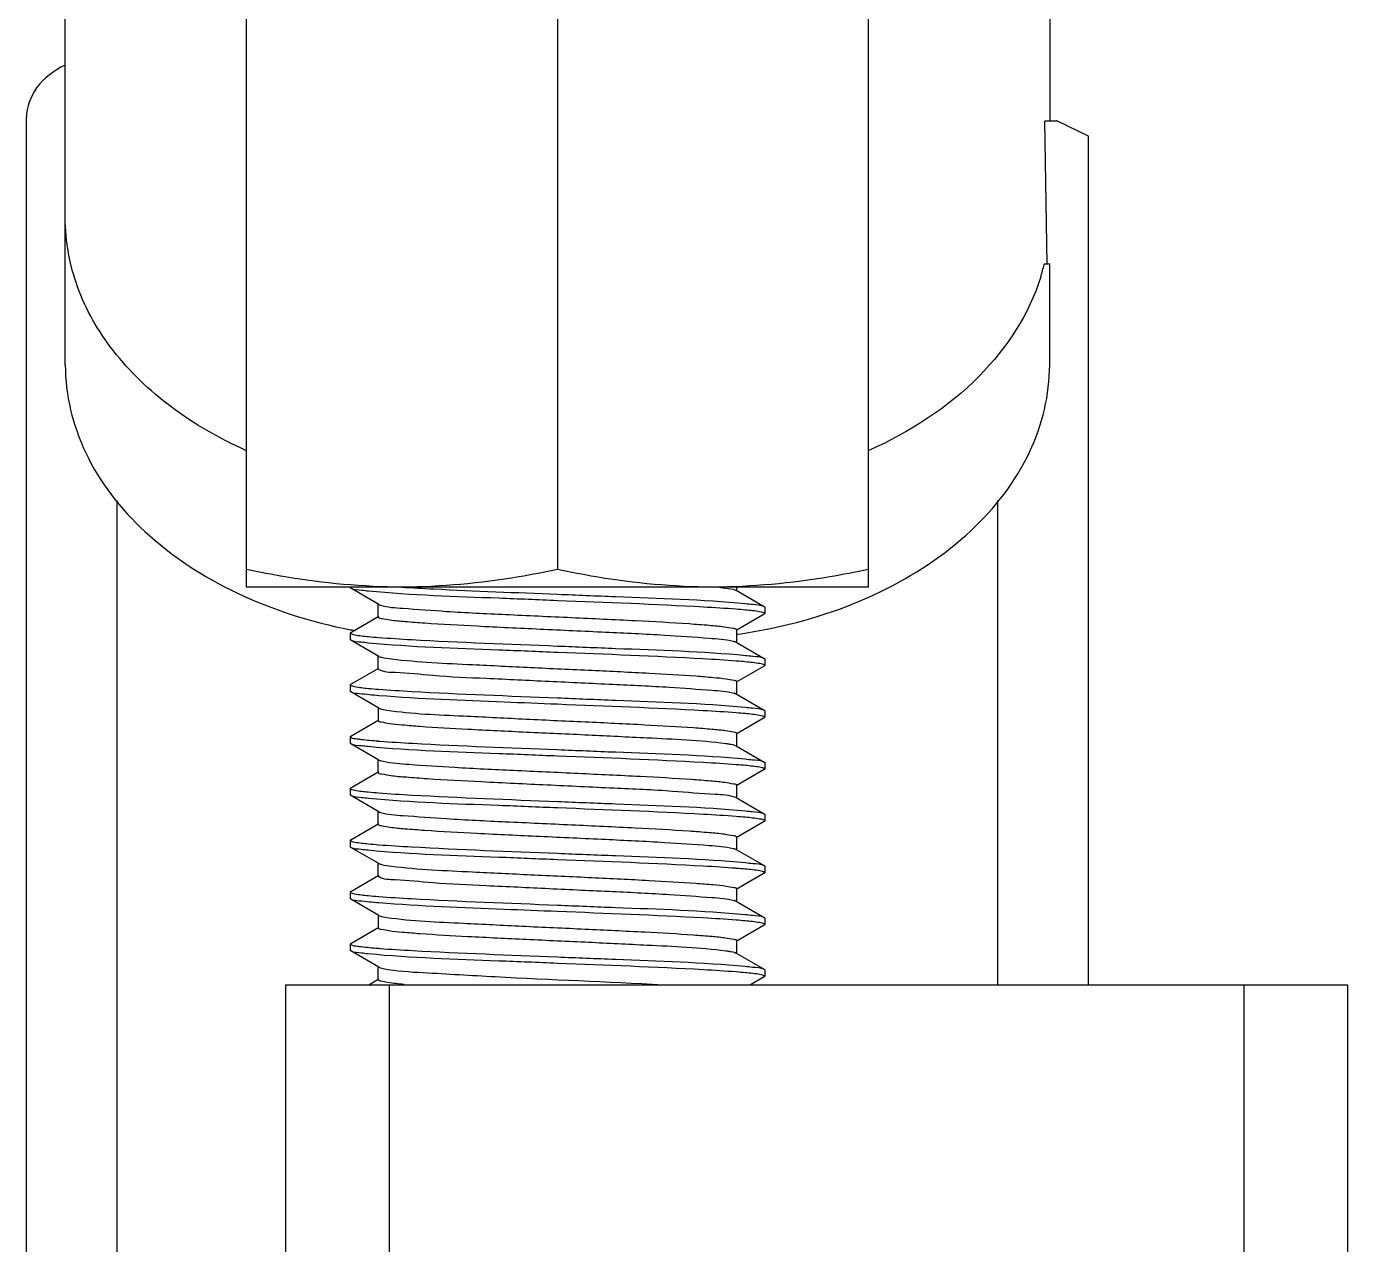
# Model space of a CAD drawing. Extents: x 27938 to 1507990, y 110129 to 923079.
# Drawn here: x 663778.7 to 664195.8, y 368703.7 to 369088.2 of the extents above; entities that cross this region are included whole.
import ezdxf

# ---------------------------------------------------------------- set-up
doc = ezdxf.new("R2010")
doc.units = 0
doc.header["$LTSCALE"] = 1000
doc.header["$MEASUREMENT"] = 0

msp = doc.modelspace()

# ---------------------------------------------------------------- linework, layer by layer
for p, q in [((663848.21, 368911.26), (663848.21, 369537.93)), ((664044.47, 368911.26), (664044.47, 369537.93)), ((663946.34, 369532.41), (663946.34, 368916.78)), ((663790.96, 369027.66), (663790.96, 369342.85)), ((664101.71, 369258.54), (664101.71, 369058.45)), ((663778.7, 366317.4), (663778.7, 369059.47)), ((664100.93, 369013.21), (664100.23, 369058.35)), ((664100.35, 369058.45), (664103.78, 369058.45)), ((664104.06, 369058.31), (664103.78, 369058.45)), ((664113.98, 369053.54), (664103.92, 369058.38)), ((664104.04, 369058.31), (664104.06, 369058.31)), ((664113.98, 368993.03), (664113.98, 369053.54)), ((663790.96, 368981.4), (663790.96, 369027.66)), ((664044.64, 369013.8), (664044.47, 369013.8)), ((664101.91, 369013.21), (664099.94, 369013.21)), ((664099.99, 369013.19), (664099.95, 369013.04)), ((664101.71, 368981.4), (664101.71, 369013.21)), ((664113.98, 368785.73), (664113.98, 368993.03)), ((663807.32, 366675.45), (663807.32, 368938.58)), ((664085.35, 368785.73), (664085.35, 368938.58)), ((664044.47, 368911.26), (663848.21, 368911.26)), ((663881.07, 368910.87), (663880.92, 368911.05)), ((663889.95, 368905.73), (663881.07, 368910.87)), ((664002.52, 368910.33), (664002.73, 368910.24)), ((664002.73, 368910.24), (664011.6, 368905.1)), ((664002.9, 368911.26), (664002.9, 368910.03)), ((663889.77, 368901.85), (663889.77, 368905.94)), ((663881.07, 368896.92), (663889.95, 368902.06)), ((664011.6, 368902.7), (664002.73, 368897.56)), ((664011.6, 368905.1), (664011.76, 368904.92)), ((664011.6, 368902.7), (664011.76, 368902.88)), ((664011.76, 368904.92), (664011.76, 368902.87)), ((663881.05, 368897.78), (663881.17, 368897.76)), ((663881.17, 368897.76), (663881.38, 368897.72)), ((663881.38, 368897.72), (663881.56, 368897.68)), ((664002.9, 368897.76), (664002.9, 368893.67)), ((664012.45, 368897.95), (664012.63, 368897.98)), ((663881.07, 368896.92), (663880.92, 368896.74)), ((663880.92, 368896.74), (663880.92, 368894.7)), ((663881.07, 368894.52), (663880.92, 368894.7)), ((663889.95, 368889.38), (663881.07, 368894.52)), ((664002.73, 368893.88), (664011.6, 368888.74)), ((664002.96, 368896.33), (664003.17, 368896.36)), ((663889.77, 368885.5), (663889.77, 368889.59)), ((663889.95, 368889.38), (663890.2, 368889.27)), ((664011.6, 368888.74), (664011.76, 368888.56)), ((663881.07, 368880.56), (663889.95, 368885.7)), ((664011.6, 368886.34), (664002.73, 368881.2)), ((664011.6, 368886.34), (664011.76, 368886.52)), ((664011.76, 368888.56), (664011.76, 368886.52)), ((663881.07, 368880.56), (663880.92, 368880.39)), ((663880.92, 368880.39), (663880.92, 368878.34)), ((664002.9, 368881.41), (664002.9, 368877.32)), ((663881.07, 368878.16), (663880.92, 368878.34)), ((663889.95, 368873.02), (663881.07, 368878.16)), ((664002.73, 368877.53), (664011.6, 368872.39)), ((663889.77, 368873.23), (663889.77, 368869.14)), ((664011.6, 368872.39), (664011.76, 368872.21)), ((664011.76, 368872.21), (664011.76, 368870.16)), ((663881.07, 368864.21), (663889.95, 368869.35)), ((664011.6, 368869.98), (664002.73, 368864.85)), ((664011.6, 368869.98), (664011.76, 368870.16)), ((663881.07, 368864.21), (663880.92, 368864.03)), ((663880.92, 368864.03), (663880.92, 368861.99)), ((664002.9, 368865.05), (664002.9, 368860.96)), ((663881.07, 368861.81), (663880.92, 368861.99)), ((663889.95, 368856.67), (663881.07, 368861.81)), ((664002.73, 368861.17), (664011.6, 368856.03)), ((663889.77, 368852.79), (663889.77, 368856.88)), ((664011.6, 368856.03), (664011.76, 368855.85)), ((664011.76, 368855.85), (664011.76, 368853.81)), ((663881.07, 368847.85), (663889.95, 368852.99)), ((664011.6, 368853.63), (664002.73, 368848.49)), ((664011.6, 368853.63), (664011.76, 368853.81)), ((663881.07, 368847.85), (663880.92, 368847.68)), ((663880.92, 368847.68), (663880.92, 368845.63)), ((664002.9, 368848.7), (664002.9, 368844.61)), ((663881.07, 368845.45), (663880.92, 368845.63)), ((663889.95, 368840.31), (663881.07, 368845.45)), ((664002.52, 368844.91), (664002.73, 368844.82)), ((664002.73, 368844.82), (664011.6, 368839.68)), ((663889.77, 368836.43), (663889.77, 368840.52)), ((664011.6, 368839.68), (664011.76, 368839.5)), ((664011.76, 368839.5), (664011.76, 368837.45)), ((663881.07, 368831.5), (663889.95, 368836.64)), ((664011.6, 368837.27), (664002.73, 368832.14)), ((664011.6, 368837.27), (664011.76, 368837.46)), ((663881.07, 368831.5), (663880.92, 368831.32)), ((663880.92, 368831.32), (663880.92, 368829.28)), ((664002.9, 368832.34), (664002.9, 368828.25)), ((663881.07, 368829.1), (663880.92, 368829.28)), ((663889.95, 368823.96), (663881.07, 368829.1)), ((664002.73, 368828.46), (664011.6, 368823.32)), ((663889.77, 368820.08), (663889.77, 368824.17)), ((663889.95, 368823.96), (663890.2, 368823.85)), ((664011.6, 368823.32), (664011.76, 368823.14)), ((664011.76, 368823.14), (664011.76, 368821.1)), ((663881.07, 368815.14), (663889.95, 368820.28)), ((664011.6, 368820.92), (664002.73, 368815.78)), ((664011.6, 368820.92), (664011.76, 368821.1)), ((663881.07, 368815.14), (663880.92, 368814.97)), ((663880.92, 368814.97), (663880.92, 368812.92)), ((664002.9, 368815.99), (664002.9, 368811.9)), ((663881.07, 368812.74), (663880.92, 368812.92)), ((663889.95, 368807.6), (663881.07, 368812.74)), ((664002.73, 368812.11), (664011.6, 368806.97)), ((663889.77, 368807.81), (663889.77, 368803.72)), ((664011.6, 368806.97), (664011.76, 368806.79)), ((664011.76, 368806.79), (664011.76, 368804.74)), ((663881.07, 368798.79), (663889.95, 368803.93)), ((664011.6, 368804.56), (664002.73, 368799.43)), ((664011.6, 368804.56), (664011.76, 368804.74)), ((663881.07, 368798.79), (663880.92, 368798.61)), ((663880.92, 368798.61), (663880.92, 368796.57)), ((664002.9, 368799.63), (664002.9, 368795.54)), ((663881.07, 368796.39), (663880.92, 368796.57)), ((663889.95, 368791.25), (663881.07, 368796.39)), ((664002.73, 368795.75), (664011.6, 368790.61)), ((663889.77, 368787.37), (663889.77, 368791.46)), ((664011.6, 368790.61), (664011.76, 368790.43)), ((664011.76, 368790.43), (664011.76, 368788.39)), ((663860.47, 368785.73), (664195.75, 368785.73)), ((663860.47, 368785.73), (663860.47, 366070.82)), ((663886.77, 368785.73), (663889.95, 368787.57)), ((663893.18, 368785.73), (663893.18, 366070.82)), ((664011.6, 368788.21), (664007.32, 368785.73)), ((664011.6, 368788.21), (664011.76, 368788.39)), ((664163.04, 368785.73), (664163.04, 366070.82)), ((664195.75, 368785.73), (664195.75, 366070.82))]:
    msp.add_line(p, q)
for centre, radius, start, end in [((664037.08, 369028.26), 64.69, 342.8989, 346.3913), ((663985.41, 368799.12), 112.7, 83.6689, 84.2232), ((663988.46, 368720.4), 184.41, 84.6378, 85.5439), ((663912.58, 369059.68), 164.94, 259.1592, 259.4672), ((663979.83, 369061.08), 166.36, 278.0643, 281.3093), ((663903.59, 369071.83), 177, 264.5118, 265.5533), ((663988.3, 368702.15), 186.31, 84.669, 85.543), ((663903.49, 369054.34), 175.86, 264.491, 265.556), ((664000.45, 368871.74), 6.24, 73.8589, 74.9069), ((663988.22, 368684.75), 187.36, 84.6853, 85.5419), ((663909.52, 369112.03), 250.15, 265.4503, 265.5766), ((663988.44, 368671.03), 184.71, 84.6443, 85.543), ((663903.51, 369021.85), 176.08, 264.4922, 265.5586), ((663988.46, 368654.98), 184.41, 84.6378, 85.5439), ((663903.59, 369006.41), 177, 264.5118, 265.5533), ((663988.3, 368636.73), 186.31, 84.669, 85.543), ((663903.49, 368988.92), 175.86, 264.491, 265.556), ((664000.45, 368806.32), 6.24, 73.8589, 74.9069), ((663988.22, 368619.33), 187.36, 84.6853, 85.5419), ((663909.52, 369046.61), 250.15, 265.4503, 265.5766), ((663988.44, 368605.61), 184.71, 84.6443, 85.543)]:
    msp.add_arc(centre, radius, start, end)
for points, knots in [([(663790.88, 369076.03), (663787.44, 369074.33), (663781.44, 369069.95), (663778.7, 369062.76), (663778.7, 369059.47)], [0, 0, 0, 0, 0.538137, 1, 1, 1, 1]), ([(664100.23, 369058.35), (664100.24, 369058.36), (664100.27, 369058.41), (664100.31, 369058.45), (664100.35, 369058.45)], [0, 0, 0, 0, 0.336031, 1, 1, 1, 1]), ([(663848.01, 368954.38), (663839.65, 368958.12), (663824.25, 368966.93), (663805.68, 368984.56), (663793.76, 369005.19), (663790.96, 369020.35), (663790.96, 369027.66)], [0, 0, 0, 0, 0.28083, 0.538855, 0.77586, 1, 1, 1, 1]), ([(664098.91, 369009.23), (664095.31, 368997.52), (664080.2, 368974.54), (664057.48, 368960.12), (664044.66, 368954.38)], [0, 0, 0, 0, 0.466075, 1, 1, 1, 1]), ([(663790.96, 368981.4), (663790.96, 368971.91), (663795.86, 368951.86), (663815.76, 368926.62), (663845.23, 368907.59), (663868.62, 368900.2), (663881.05, 368897.78)], [0, 0, 0, 0, 0.215322, 0.450095, 0.712861, 1, 1, 1, 1]), ([(664012.63, 368897.98), (664024.94, 368900.46), (664048.1, 368907.92), (664077.23, 368926.94), (664096.88, 368952.07), (664101.71, 368971.98), (664101.71, 368981.4)], [0, 0, 0, 0, 0.287034, 0.549657, 0.784456, 1, 1, 1, 1]), ([(663897.27, 368911.26), (663884.93, 368911.26), (663868.43, 368912.84), (663852.25, 368915.93), (663848.21, 368916.78)], [0, 0, 0, 0, 0.749211, 1, 1, 1, 1]), ([(663946.34, 368916.78), (663942.29, 368915.93), (663926.12, 368912.84), (663909.61, 368911.26), (663897.27, 368911.26)], [0, 0, 0, 0, 0.250789, 1, 1, 1, 1]), ([(663995.4, 368911.26), (663983.06, 368911.26), (663966.56, 368912.84), (663950.38, 368915.93), (663946.34, 368916.78)], [0, 0, 0, 0, 0.749211, 1, 1, 1, 1]), ([(664044.47, 368916.78), (664040.42, 368915.93), (664024.25, 368912.84), (664007.74, 368911.26), (663995.4, 368911.26)], [0, 0, 0, 0, 0.250789, 1, 1, 1, 1]), ([(663886.66, 368909.95), (663885.95, 368910.02), (663884.1, 368910.28), (663882.09, 368910.28), (663881.07, 368910.87)], [0, 0, 0, 0, 0.378132, 1, 1, 1, 1]), ([(663946.34, 368906.96), (663940.16, 368907.21), (663920.26, 368908.06), (663900.33, 368908.62), (663886.66, 368909.95)], [0, 0, 0, 0, 0.310323, 1, 1, 1, 1]), ([(663897.13, 368911.22), (663900.54, 368911.02), (663916.93, 368910.15), (663933.34, 368909.52), (663946.34, 368909.01)], [0, 0, 0, 0, 0.207728, 1, 1, 1, 1]), ([(663997.83, 368911.14), (663998.39, 368911.08), (663999.95, 368910.87), (664001.56, 368910.71), (664002.52, 368910.33)], [0, 0, 0, 0, 0.350941, 1, 1, 1, 1]), ([(663889.95, 368905.73), (663890.02, 368905.69), (663890.19, 368905.62), (663890.36, 368905.56), (663890.46, 368905.53)], [0, 0, 0, 0, 0.429478, 1, 1, 1, 1]), ([(663890.46, 368905.53), (663892.74, 368904.86), (663899.78, 368904.45), (663912.88, 368903.4), (663930.66, 368902.59), (663950.57, 368901.66), (663969.85, 368900.75), (663984.47, 368899.99), (663993.63, 368899.27), (663998.62, 368898.88), (664000.98, 368898.35), (664002.9, 368898.13), (664002.9, 368897.76)], [0, 0, 0, 0, 0.063162, 0.185571, 0.350627, 0.535705, 0.715395, 0.865028, 0.921933, 0.964141, 0.990304, 1, 1, 1, 1]), ([(663946.34, 368909.01), (663952.45, 368908.76), (663972.23, 368907.92), (663992.05, 368907.34), (664005.68, 368906.05)], [0, 0, 0, 0, 0.308852, 1, 1, 1, 1]), ([(664002.79, 368904.25), (663999.33, 368904.53), (663980.52, 368905.66), (663961.69, 368906.35), (663946.34, 368906.96)], [0, 0, 0, 0, 0.18453, 1, 1, 1, 1]), ([(664005.68, 368906.05), (664006.44, 368905.98), (664008.39, 368905.7), (664010.53, 368905.72), (664011.6, 368905.1)], [0, 0, 0, 0, 0.37931, 1, 1, 1, 1]), ([(663889.77, 368901.85), (663889.77, 368901.5), (663891.65, 368901.27), (663893.94, 368900.75), (663898.82, 368900.36), (663907.78, 368899.65), (663922.11, 368898.9), (663941.09, 368898), (663960.83, 368897.09), (663978.62, 368896.26), (663992.04, 368895.29), (663999.34, 368894.78), (664001.84, 368894.18)], [0, 0, 0, 0, 0.00951, 0.035123, 0.076469, 0.132247, 0.279239, 0.456494, 0.640275, 0.805971, 0.931424, 1, 1, 1, 1]), ([(664011.02, 368903.27), (664010.73, 368903.34), (664008.98, 368903.69), (664007.19, 368903.86), (664005.7, 368904)], [0, 0, 0, 0, 0.163145, 1, 1, 1, 1]), ([(664011.76, 368902.88), (664011.75, 368902.97), (664011.45, 368903.15), (664011.21, 368903.22), (664011.02, 368903.27)], [0, 0, 0, 0, 0.315061, 1, 1, 1, 1]), ([(663880.92, 368896.74), (663880.92, 368896.66), (663881.17, 368896.49), (663881.38, 368896.43), (663881.54, 368896.38)], [0, 0, 0, 0, 0.322005, 1, 1, 1, 1]), ([(663886.61, 368893.6), (663885.9, 368893.67), (663884.08, 368893.93), (663882.08, 368893.93), (663881.07, 368894.52)], [0, 0, 0, 0, 0.377931, 1, 1, 1, 1]), ([(663881.54, 368896.38), (663881.81, 368896.3), (663883.5, 368895.95), (663885.22, 368895.78), (663886.66, 368895.64)], [0, 0, 0, 0, 0.159397, 1, 1, 1, 1]), ([(663946.34, 368890.61), (663940.15, 368890.85), (663920.24, 368891.71), (663900.29, 368892.27), (663886.61, 368893.6)], [0, 0, 0, 0, 0.310595, 1, 1, 1, 1]), ([(663889.86, 368895.36), (663893.33, 368895.09), (663912.14, 368893.95), (663930.98, 368893.26), (663946.34, 368892.65)], [0, 0, 0, 0, 0.184455, 1, 1, 1, 1]), ([(664001.84, 368894.18), (664002.02, 368894.14), (664002.32, 368894.06), (664002.62, 368893.94), (664002.72, 368893.88)], [0, 0, 0, 0, 0.59312, 1, 1, 1, 1]), ([(663890.2, 368889.27), (663890.39, 368889.19), (663891.63, 368888.86), (663892.9, 368888.71), (663893.97, 368888.58)], [0, 0, 0, 0, 0.158312, 1, 1, 1, 1]), ([(663946.34, 368892.65), (663952.45, 368892.41), (663972.24, 368891.56), (663992.07, 368890.98), (664005.7, 368889.69)], [0, 0, 0, 0, 0.308927, 1, 1, 1, 1]), ([(664002.78, 368887.9), (663999.32, 368888.17), (663980.51, 368889.31), (663961.69, 368890), (663946.34, 368890.61)], [0, 0, 0, 0, 0.184554, 1, 1, 1, 1]), ([(664005.7, 368889.69), (664006.45, 368889.62), (664008.4, 368889.35), (664010.53, 368889.36), (664011.6, 368888.74)], [0, 0, 0, 0, 0.379296, 1, 1, 1, 1]), ([(663889.77, 368885.5), (663889.77, 368885.46), (663889.82, 368885.37), (663889.89, 368885.32), (663889.94, 368885.29)], [0, 0, 0, 0, 0.402304, 1, 1, 1, 1]), ([(663889.94, 368885.29), (663891.45, 368884.4), (663897.51, 368884.44), (663908.54, 368883.07), (663924.87, 368882.47), (663943.79, 368881.51), (663963.09, 368880.63), (663980.23, 368879.82), (663992.94, 368878.84), (663999.8, 368878.38), (664002.07, 368877.77)], [0, 0, 0, 0, 0.046973, 0.152409, 0.303029, 0.479455, 0.658932, 0.818305, 0.937036, 1, 1, 1, 1]), ([(663893.97, 368888.58), (663902.44, 368887.55), (663917.11, 368886.93), (663938.19, 368885.85), (663956.82, 368885.03), (663974.17, 368884.17), (663987.03, 368883.46), (663994.98, 368882.8), (663999.24, 368882.43), (664001.28, 368881.97), (664002.9, 368881.72), (664002.9, 368881.41)], [0, 0, 0, 0, 0.234088, 0.402448, 0.579889, 0.745639, 0.880314, 0.930897, 0.968237, 0.991317, 1, 1, 1, 1]), ([(664011.08, 368886.89), (664010.8, 368886.97), (664008.99, 368887.34), (664007.15, 368887.51), (664005.61, 368887.66)], [0, 0, 0, 0, 0.159617, 1, 1, 1, 1]), ([(664011.76, 368886.52), (664011.76, 368886.6), (664011.48, 368886.78), (664011.25, 368886.85), (664011.08, 368886.89)], [0, 0, 0, 0, 0.317967, 1, 1, 1, 1]), ([(663880.92, 368880.39), (663880.92, 368880.31), (663881.15, 368880.14), (663881.35, 368880.08), (663881.5, 368880.04)], [0, 0, 0, 0, 0.324871, 1, 1, 1, 1]), ([(663889.95, 368876.96), (663887.91, 368877.12), (663885.02, 368877.52), (663881.89, 368877.69), (663881.07, 368878.16)], [0, 0, 0, 0, 0.683734, 1, 1, 1, 1]), ([(663881.5, 368880.04), (663881.76, 368879.96), (663883.45, 368879.6), (663885.17, 368879.43), (663886.61, 368879.29)], [0, 0, 0, 0, 0.157623, 1, 1, 1, 1]), ([(663889.86, 368879.01), (663893.33, 368878.74), (663912.14, 368877.6), (663930.98, 368876.91), (663946.34, 368876.3)], [0, 0, 0, 0, 0.184436, 1, 1, 1, 1]), ([(663946.34, 368874.25), (663940.74, 368874.48), (663921.94, 368875.25), (663903.12, 368875.92), (663889.95, 368876.96)], [0, 0, 0, 0, 0.297863, 1, 1, 1, 1]), ([(663946.34, 368876.3), (663952.44, 368876.05), (663972.2, 368875.21), (663992, 368874.63), (664005.61, 368873.35)], [0, 0, 0, 0, 0.308576, 1, 1, 1, 1]), ([(664002.18, 368877.73), (664002.29, 368877.7), (664002.47, 368877.65), (664002.65, 368877.57), (664002.72, 368877.53)], [0, 0, 0, 0, 0.572041, 1, 1, 1, 1]), ([(663889.95, 368873.02), (663890.06, 368872.96), (663890.88, 368872.66), (663891.74, 368872.53), (663892.47, 368872.42)], [0, 0, 0, 0, 0.147905, 1, 1, 1, 1]), ([(663892.47, 368872.42), (663900.46, 368871.22), (663914.76, 368870.74), (663935.62, 368869.6), (663954.73, 368868.77), (663972.74, 368867.89), (663986.19, 368867.16), (663994.54, 368866.49), (663999.04, 368866.11), (664001.18, 368865.62), (664002.91, 368865.39), (664002.9, 368865.05)], [0, 0, 0, 0, 0.218787, 0.386207, 0.566108, 0.736243, 0.875583, 0.928118, 0.966979, 0.991, 1, 1, 1, 1]), ([(664002.78, 368871.54), (663999.31, 368871.82), (663980.51, 368872.95), (663961.68, 368873.64), (663946.34, 368874.25)], [0, 0, 0, 0, 0.184575, 1, 1, 1, 1]), ([(664005.61, 368873.35), (664006.38, 368873.27), (664008.35, 368873), (664010.52, 368873.02), (664011.6, 368872.39)], [0, 0, 0, 0, 0.37952, 1, 1, 1, 1]), ([(663889.77, 368869.14), (663889.77, 368868.82), (663891.44, 368868.58), (663893.53, 368868.11), (663897.92, 368867.73), (663906.06, 368867.06), (663919.22, 368866.34), (663936.9, 368865.47), (663955.77, 368864.65), (663976.76, 368863.54), (663991.25, 368862.98), (663999.49, 368861.87)], [0, 0, 0, 0, 0.00884, 0.032379, 0.070466, 0.122006, 0.258971, 0.426878, 0.605536, 0.773444, 1, 1, 1, 1]), ([(664011, 368870.56), (664010.71, 368870.64), (664008.92, 368870.99), (664007.09, 368871.16), (664005.57, 368871.3)], [0, 0, 0, 0, 0.163234, 1, 1, 1, 1]), ([(664011.76, 368870.16), (664011.75, 368870.26), (664011.44, 368870.45), (664011.19, 368870.51), (664011, 368870.56)], [0, 0, 0, 0, 0.313847, 1, 1, 1, 1]), ([(663880.92, 368864.03), (663880.92, 368863.96), (663881.67, 368863.41), (663882.43, 368863.46), (663883.14, 368863.35)], [0, 0, 0, 0, 0.093121, 1, 1, 1, 1]), ([(663886.61, 368860.89), (663885.91, 368860.96), (663884.08, 368861.22), (663882.08, 368861.22), (663881.07, 368861.81)], [0, 0, 0, 0, 0.377935, 1, 1, 1, 1]), ([(663883.14, 368863.35), (663883.55, 368863.29), (663885.72, 368863), (663887.91, 368862.81), (663889.67, 368862.67)], [0, 0, 0, 0, 0.190828, 1, 1, 1, 1]), ([(663946.34, 368857.9), (663940.15, 368858.14), (663920.24, 368859), (663900.29, 368859.56), (663886.61, 368860.89)], [0, 0, 0, 0, 0.310578, 1, 1, 1, 1]), ([(663890.22, 368862.63), (663893.7, 368862.36), (663912.39, 368861.23), (663931.1, 368860.55), (663946.34, 368859.94)], [0, 0, 0, 0, 0.18595, 1, 1, 1, 1]), ([(663946.34, 368859.94), (663952.43, 368859.7), (663972.18, 368858.86), (663991.96, 368858.27), (664005.57, 368856.99)], [0, 0, 0, 0, 0.308379, 1, 1, 1, 1]), ([(663999.49, 368861.87), (663999.89, 368861.82), (664000.97, 368861.64), (664002.11, 368861.52), (664002.73, 368861.17)], [0, 0, 0, 0, 0.360643, 1, 1, 1, 1]), ([(663889.95, 368856.67), (663890.11, 368856.58), (663890.56, 368856.43), (663891.01, 368856.33), (663891.29, 368856.27)], [0, 0, 0, 0, 0.388593, 1, 1, 1, 1]), ([(663891.29, 368856.27), (663894, 368855.73), (663901.57, 368855.16), (663915.29, 368854.24), (663933.09, 368853.4), (663952.63, 368852.5), (663971.29, 368851.61), (663985.33, 368850.87), (663994.09, 368850.17), (663998.84, 368849.78), (664001.08, 368849.28), (664002.9, 368849.05), (664002.9, 368848.7)], [0, 0, 0, 0, 0.074051, 0.202548, 0.368862, 0.551322, 0.726125, 0.870472, 0.925123, 0.96561, 0.990669, 1, 1, 1, 1]), ([(664002.79, 368855.19), (663999.33, 368855.46), (663980.52, 368856.6), (663961.69, 368857.29), (663946.34, 368857.9)], [0, 0, 0, 0, 0.184524, 1, 1, 1, 1]), ([(664005.57, 368856.99), (664006.34, 368856.92), (664008.33, 368856.64), (664010.51, 368856.67), (664011.6, 368856.03)], [0, 0, 0, 0, 0.379704, 1, 1, 1, 1]), ([(663889.77, 368852.79), (663889.77, 368852.41), (663891.75, 368852.2), (663894.16, 368851.65), (663899.28, 368851.26), (663908.66, 368850.53), (663923.59, 368849.76), (663943.2, 368848.85), (663963.28, 368847.88), (663981.04, 368847.14), (663993.71, 368845.93), (664000.52, 368845.71), (664002.52, 368844.91)], [0, 0, 0, 0, 0.009911, 0.036684, 0.079861, 0.138026, 0.290611, 0.473012, 0.659513, 0.823824, 0.942824, 1, 1, 1, 1]), ([(664011.1, 368854.18), (664010.82, 368854.26), (664009.03, 368854.62), (664007.21, 368854.8), (664005.68, 368854.94)], [0, 0, 0, 0, 0.159226, 1, 1, 1, 1]), ([(664011.76, 368853.81), (664011.76, 368853.89), (664011.49, 368854.07), (664011.27, 368854.13), (664011.1, 368854.18)], [0, 0, 0, 0, 0.318631, 1, 1, 1, 1]), ([(663880.92, 368847.68), (663880.92, 368847.6), (663881.16, 368847.42), (663881.37, 368847.36), (663881.53, 368847.32)], [0, 0, 0, 0, 0.322656, 1, 1, 1, 1]), ([(663881.53, 368847.32), (663881.79, 368847.24), (663883.47, 368846.89), (663885.18, 368846.72), (663886.61, 368846.58)], [0, 0, 0, 0, 0.159145, 1, 1, 1, 1]), ([(663886.66, 368844.53), (663885.95, 368844.6), (663884.1, 368844.86), (663882.09, 368844.86), (663881.07, 368845.45)], [0, 0, 0, 0, 0.378132, 1, 1, 1, 1]), ([(663946.34, 368841.54), (663940.16, 368841.79), (663920.26, 368842.64), (663900.33, 368843.2), (663886.66, 368844.53)], [0, 0, 0, 0, 0.310323, 1, 1, 1, 1]), ([(663889.88, 368846.3), (663893.34, 368846.02), (663912.15, 368844.89), (663930.98, 368844.2), (663946.34, 368843.59)], [0, 0, 0, 0, 0.184477, 1, 1, 1, 1]), ([(663946.34, 368843.59), (663952.45, 368843.34), (663972.23, 368842.5), (663992.05, 368841.92), (664005.68, 368840.63)], [0, 0, 0, 0, 0.308852, 1, 1, 1, 1]), ([(663889.95, 368840.31), (663890.02, 368840.27), (663890.19, 368840.2), (663890.36, 368840.14), (663890.46, 368840.11)], [0, 0, 0, 0, 0.429478, 1, 1, 1, 1]), ([(663890.46, 368840.11), (663892.74, 368839.44), (663899.78, 368839.03), (663912.88, 368837.98), (663930.66, 368837.17), (663950.57, 368836.24), (663969.85, 368835.33), (663984.47, 368834.57), (663993.63, 368833.85), (663998.62, 368833.46), (664000.98, 368832.93), (664002.9, 368832.71), (664002.9, 368832.34)], [0, 0, 0, 0, 0.063162, 0.185571, 0.350627, 0.535705, 0.715395, 0.865028, 0.921933, 0.964141, 0.990304, 1, 1, 1, 1]), ([(664002.79, 368838.83), (663999.33, 368839.11), (663980.52, 368840.24), (663961.69, 368840.93), (663946.34, 368841.54)], [0, 0, 0, 0, 0.18453, 1, 1, 1, 1]), ([(664005.68, 368840.63), (664006.44, 368840.56), (664008.39, 368840.28), (664010.53, 368840.3), (664011.6, 368839.68)], [0, 0, 0, 0, 0.37931, 1, 1, 1, 1]), ([(664011.02, 368837.85), (664010.73, 368837.92), (664008.98, 368838.27), (664007.19, 368838.44), (664005.7, 368838.58)], [0, 0, 0, 0, 0.163145, 1, 1, 1, 1]), ([(663889.77, 368836.43), (663889.77, 368836.08), (663891.65, 368835.85), (663893.94, 368835.33), (663898.82, 368834.94), (663907.78, 368834.23), (663922.11, 368833.48), (663941.09, 368832.58), (663960.83, 368831.67), (663978.62, 368830.84), (663992.04, 368829.87), (663999.34, 368829.36), (664001.84, 368828.76)], [0, 0, 0, 0, 0.00951, 0.035123, 0.076469, 0.132247, 0.279239, 0.456494, 0.640275, 0.805971, 0.931424, 1, 1, 1, 1]), ([(664011.76, 368837.46), (664011.75, 368837.55), (664011.45, 368837.73), (664011.21, 368837.8), (664011.02, 368837.85)], [0, 0, 0, 0, 0.315061, 1, 1, 1, 1]), ([(663880.92, 368831.32), (663880.92, 368831.24), (663881.17, 368831.07), (663881.38, 368831.01), (663881.54, 368830.96)], [0, 0, 0, 0, 0.322005, 1, 1, 1, 1]), ([(663881.54, 368830.96), (663881.81, 368830.88), (663883.5, 368830.53), (663885.22, 368830.36), (663886.66, 368830.22)], [0, 0, 0, 0, 0.159397, 1, 1, 1, 1]), ([(663886.61, 368828.18), (663885.9, 368828.25), (663884.08, 368828.51), (663882.08, 368828.51), (663881.07, 368829.1)], [0, 0, 0, 0, 0.377931, 1, 1, 1, 1]), ([(663946.34, 368825.19), (663940.15, 368825.43), (663920.24, 368826.29), (663900.29, 368826.85), (663886.61, 368828.18)], [0, 0, 0, 0, 0.310595, 1, 1, 1, 1]), ([(663889.86, 368829.94), (663893.33, 368829.67), (663912.14, 368828.53), (663930.98, 368827.84), (663946.34, 368827.23)], [0, 0, 0, 0, 0.184455, 1, 1, 1, 1]), ([(663946.34, 368827.23), (663952.45, 368826.99), (663972.24, 368826.14), (663992.07, 368825.56), (664005.7, 368824.27)], [0, 0, 0, 0, 0.308927, 1, 1, 1, 1]), ([(664001.84, 368828.76), (664002.02, 368828.72), (664002.32, 368828.64), (664002.62, 368828.52), (664002.72, 368828.46)], [0, 0, 0, 0, 0.59312, 1, 1, 1, 1]), ([(663890.2, 368823.85), (663890.39, 368823.77), (663891.63, 368823.44), (663892.9, 368823.29), (663893.97, 368823.16)], [0, 0, 0, 0, 0.158312, 1, 1, 1, 1]), ([(663893.97, 368823.16), (663902.44, 368822.13), (663917.11, 368821.51), (663938.19, 368820.43), (663956.82, 368819.61), (663974.17, 368818.75), (663987.03, 368818.04), (663994.98, 368817.38), (663999.24, 368817.01), (664001.28, 368816.55), (664002.9, 368816.3), (664002.9, 368815.99)], [0, 0, 0, 0, 0.234088, 0.402448, 0.579889, 0.745639, 0.880314, 0.930897, 0.968237, 0.991317, 1, 1, 1, 1]), ([(664002.78, 368822.48), (663999.32, 368822.75), (663980.51, 368823.89), (663961.69, 368824.58), (663946.34, 368825.19)], [0, 0, 0, 0, 0.184554, 1, 1, 1, 1]), ([(664011.08, 368821.47), (664010.8, 368821.55), (664008.99, 368821.92), (664007.15, 368822.09), (664005.61, 368822.24)], [0, 0, 0, 0, 0.159617, 1, 1, 1, 1]), ([(664005.7, 368824.27), (664006.45, 368824.2), (664008.4, 368823.93), (664010.53, 368823.94), (664011.6, 368823.32)], [0, 0, 0, 0, 0.379296, 1, 1, 1, 1]), ([(663889.77, 368820.08), (663889.77, 368820.04), (663889.82, 368819.95), (663889.89, 368819.9), (663889.94, 368819.87)], [0, 0, 0, 0, 0.402304, 1, 1, 1, 1]), ([(663889.94, 368819.87), (663891.45, 368818.98), (663897.51, 368819.02), (663908.54, 368817.65), (663924.87, 368817.05), (663943.79, 368816.09), (663963.09, 368815.21), (663980.23, 368814.4), (663992.94, 368813.42), (663999.8, 368812.96), (664002.07, 368812.35)], [0, 0, 0, 0, 0.046973, 0.152409, 0.303029, 0.479455, 0.658932, 0.818305, 0.937036, 1, 1, 1, 1]), ([(664011.76, 368821.1), (664011.76, 368821.18), (664011.48, 368821.36), (664011.25, 368821.43), (664011.08, 368821.47)], [0, 0, 0, 0, 0.317967, 1, 1, 1, 1]), ([(663880.92, 368814.97), (663880.92, 368814.89), (663881.15, 368814.72), (663881.35, 368814.66), (663881.5, 368814.62)], [0, 0, 0, 0, 0.324871, 1, 1, 1, 1]), ([(663881.5, 368814.62), (663881.76, 368814.54), (663883.45, 368814.18), (663885.17, 368814.01), (663886.61, 368813.87)], [0, 0, 0, 0, 0.157623, 1, 1, 1, 1]), ([(663889.86, 368813.59), (663893.33, 368813.32), (663912.14, 368812.18), (663930.98, 368811.49), (663946.34, 368810.88)], [0, 0, 0, 0, 0.184436, 1, 1, 1, 1]), ([(663889.95, 368811.54), (663887.91, 368811.7), (663885.02, 368812.1), (663881.89, 368812.27), (663881.07, 368812.74)], [0, 0, 0, 0, 0.683734, 1, 1, 1, 1]), ([(663946.34, 368808.83), (663940.74, 368809.06), (663921.94, 368809.83), (663903.12, 368810.5), (663889.95, 368811.54)], [0, 0, 0, 0, 0.297863, 1, 1, 1, 1]), ([(663946.34, 368810.88), (663952.44, 368810.63), (663972.2, 368809.79), (663992, 368809.21), (664005.61, 368807.93)], [0, 0, 0, 0, 0.308576, 1, 1, 1, 1]), ([(664002.18, 368812.31), (664002.29, 368812.28), (664002.47, 368812.22), (664002.65, 368812.15), (664002.72, 368812.11)], [0, 0, 0, 0, 0.572041, 1, 1, 1, 1]), ([(663889.95, 368807.6), (663890.06, 368807.54), (663890.88, 368807.23), (663891.74, 368807.11), (663892.47, 368807)], [0, 0, 0, 0, 0.147905, 1, 1, 1, 1]), ([(663892.47, 368807), (663900.46, 368805.8), (663914.76, 368805.32), (663935.62, 368804.18), (663954.73, 368803.35), (663972.74, 368802.47), (663986.19, 368801.74), (663994.54, 368801.07), (663999.04, 368800.68), (664001.18, 368800.2), (664002.91, 368799.97), (664002.9, 368799.63)], [0, 0, 0, 0, 0.218787, 0.386207, 0.566108, 0.736243, 0.875583, 0.928118, 0.966979, 0.991, 1, 1, 1, 1]), ([(664002.78, 368806.12), (663999.31, 368806.4), (663980.51, 368807.53), (663961.68, 368808.22), (663946.34, 368808.83)], [0, 0, 0, 0, 0.184575, 1, 1, 1, 1]), ([(664011, 368805.14), (664010.71, 368805.22), (664008.92, 368805.57), (664007.09, 368805.74), (664005.57, 368805.88)], [0, 0, 0, 0, 0.163234, 1, 1, 1, 1]), ([(664005.61, 368807.93), (664006.38, 368807.85), (664008.35, 368807.58), (664010.52, 368807.6), (664011.6, 368806.97)], [0, 0, 0, 0, 0.37952, 1, 1, 1, 1]), ([(663889.77, 368803.72), (663889.77, 368803.4), (663891.44, 368803.16), (663893.53, 368802.69), (663897.92, 368802.31), (663906.06, 368801.64), (663919.22, 368800.92), (663936.9, 368800.05), (663955.77, 368799.23), (663976.76, 368798.12), (663991.25, 368797.56), (663999.49, 368796.45)], [0, 0, 0, 0, 0.00884, 0.032379, 0.070466, 0.122006, 0.258971, 0.426878, 0.605536, 0.773444, 1, 1, 1, 1]), ([(664011.76, 368804.74), (664011.75, 368804.84), (664011.44, 368805.03), (664011.19, 368805.09), (664011, 368805.14)], [0, 0, 0, 0, 0.313847, 1, 1, 1, 1]), ([(663880.92, 368798.61), (663880.92, 368798.54), (663881.67, 368797.99), (663882.43, 368798.04), (663883.14, 368797.93)], [0, 0, 0, 0, 0.093121, 1, 1, 1, 1]), ([(663883.14, 368797.93), (663883.55, 368797.87), (663885.72, 368797.58), (663887.91, 368797.39), (663889.67, 368797.25)], [0, 0, 0, 0, 0.190828, 1, 1, 1, 1]), ([(663890.22, 368797.2), (663893.7, 368796.94), (663912.39, 368795.81), (663931.1, 368795.13), (663946.34, 368794.52)], [0, 0, 0, 0, 0.18595, 1, 1, 1, 1]), ([(663886.61, 368795.47), (663885.91, 368795.54), (663884.08, 368795.8), (663882.08, 368795.8), (663881.07, 368796.39)], [0, 0, 0, 0, 0.377935, 1, 1, 1, 1]), ([(663946.34, 368792.48), (663940.15, 368792.72), (663920.24, 368793.58), (663900.29, 368794.14), (663886.61, 368795.47)], [0, 0, 0, 0, 0.310578, 1, 1, 1, 1]), ([(663946.34, 368794.52), (663952.43, 368794.28), (663972.18, 368793.44), (663991.96, 368792.85), (664005.57, 368791.57)], [0, 0, 0, 0, 0.308379, 1, 1, 1, 1]), ([(663999.49, 368796.45), (663999.89, 368796.4), (664000.97, 368796.22), (664002.11, 368796.1), (664002.73, 368795.75)], [0, 0, 0, 0, 0.360643, 1, 1, 1, 1]), ([(663889.95, 368791.25), (663890.11, 368791.16), (663890.56, 368791.01), (663891.01, 368790.91), (663891.29, 368790.85)], [0, 0, 0, 0, 0.388593, 1, 1, 1, 1]), ([(663891.29, 368790.85), (663895.46, 368790.02), (663907.32, 368789.42), (663936.7, 368787.62), (663961.94, 368786.73), (663979.57, 368785.73)], [0, 0, 0, 0, 0.144037, 0.40116, 1, 1, 1, 1]), ([(664002.79, 368789.77), (663999.33, 368790.04), (663980.52, 368791.18), (663961.69, 368791.87), (663946.34, 368792.48)], [0, 0, 0, 0, 0.184524, 1, 1, 1, 1]), ([(664005.57, 368791.57), (664006.34, 368791.5), (664008.33, 368791.22), (664010.51, 368791.25), (664011.6, 368790.61)], [0, 0, 0, 0, 0.379704, 1, 1, 1, 1]), ([(664011.1, 368788.76), (664010.82, 368788.84), (664009.03, 368789.2), (664007.21, 368789.38), (664005.68, 368789.52)], [0, 0, 0, 0, 0.159226, 1, 1, 1, 1]), ([(664011.76, 368788.39), (664011.76, 368788.47), (664011.49, 368788.65), (664011.27, 368788.71), (664011.1, 368788.76)], [0, 0, 0, 0, 0.318631, 1, 1, 1, 1]), ([(663889.77, 368787.37), (663889.77, 368787.08), (663891.22, 368786.82), (663891.99, 368786.63), (663892.74, 368786.52)], [0, 0, 0, 0, 0.275183, 1, 1, 1, 1])]:
    msp.add_open_spline(points, degree=3, knots=knots)
msp.add_open_spline([(663892.74, 368786.52), (663894.45, 368786.27), (663896.18, 368786.11), (663897.9, 368785.95)], degree=3)

doc.saveas('drawing.dxf')
